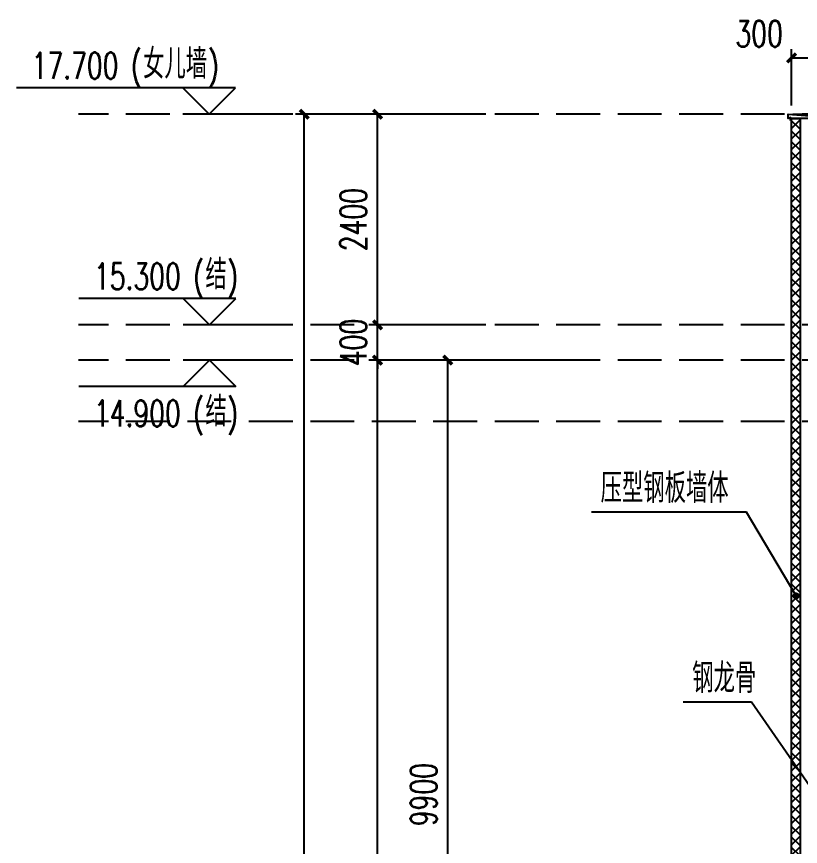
# Model space of a CAD drawing. Extents: x -1899985 to -450366, y 556196 to 2151267.
# Drawn here: x -1147370 to -1138445, y 577617 to 587070 of the extents above; entities that cross this region are included whole.
import ezdxf

# ---------------------------------------------------------------- set-up
doc = ezdxf.new("R2010")
doc.units = 0
doc.header["$LTSCALE"] = 1000
doc.header["$MEASUREMENT"] = 0
doc.linetypes.add('__DASH', pattern=[0.35, 0.25, -0.1])
doc.linetypes.add('DOTE', pattern=[2.42, 2, -0.2, 0.02, -0.2])
doc.layers.get('Defpoints').update_dxf_attribs({"color": 210})
for name, color, linetype in [('A-AXIS-D', 1, 'Continuous'), ('A-AXIS-DOTE', 14, 'DOTE'), ('A-AXIS-DP', 126, 'Continuous'), ('A-AXIS-SYMB', 3, 'Continuous'), ('A-LIN-V', 9, 'Continuous'), ('AS-COLN', 6, 'Continuous'), ('AS-WALL', 40, 'Continuous'), ('DIM_ELEV', 3, 'Continuous'), ('PUB_HATCH', 8, 'Continuous'), ('PUB_TEXT', 7, 'Continuous')]:
    doc.layers.add(name, color=color, linetype=linetype)
doc.styles.add('_TCH_DIM', font='SIMPLEX', dxfattribs={"bigfont": 'GBCBIG'})
doc.styles.add('_TCH_DIM_T3', font='SIMPLEX', dxfattribs={"width": 0.705882, "bigfont": 'GBCBIG'})
doc.dimstyles.new('_TCH_ARCH&&100', dxfattribs={"dimtxt": 297.5, "dimasz": 100, "dimexe": 100, "dimexo": 100, "dimgap": 126.25, "dimtad": 1, "dimdec": 0, "dimzin": 0, "dimdsep": 46, "dimtxsty": '_TCH_DIM_T3', "dimblk": 'ARCHTICK', "dimcen": 0.09, "dimclrt": 7, "dimazin": 2, "dimtfac": 1, "dimtdec": 0, "dimtix": 1, "dimtmove": 2, "dimatfit": 3, "dimfxl": 0, "dimtolj": 1, "dimtzin": 0, "dimarcsym": 0})

# ---------------------------------------------------------------- blocks, each defined once
blk = doc.blocks.new('G$C59B9C3A2')
at = {"layer": 'A-LIN-V'}
blk.add_lwpolyline([(79.4, -16.8), (-333.7, -16.8)], dxfattribs=at)
at = {"layer": 'AS-WALL'}
blk.add_lwpolyline([(-333.7, -38.1), (-333.7, -5.4), (-357.8, -16.8), (-357.8, 33.2), (79.4, 0), (79.4, -84.3)], dxfattribs=at)
blk = doc.blocks.new('w42342343')
at = {"layer": 'PUB_HATCH'}
h = blk.add_hatch(dxfattribs=at)
h.set_pattern_fill('多孔材料', color=256, scale=30, style=0)
h.set_pattern_definition([(45, (60, 0), (-60.000061, 60.000061), []), (135, (60, 0), (-60.000061, -60.000061), [])])
h.paths.add_polyline_path([(-1138445, 573427.5), (-1138445, 585907.5), (-1138545, 585907.5), (-1138545, 573427.5)])
at = {"layer": 'AS-WALL'}
for p, q in [((-1138545, 573427.5), (-1138545, 585907.5)), ((-1138545, 585907.5), (-1138445, 585907.5)), ((-1138445, 573427.5), (-1138445, 585907.5))]:
    blk.add_line(p, q, dxfattribs=at)
at = {"layer": 'A-LIN-V'}
blk.add_blockref('G$C59B9C3A2', (-1138225, 585924.3), dxfattribs=at)
blk = doc.blocks.new('_ArchTick')
at = {"color": 0, "linetype": 'ByBlock', "const_width": 0.4}
blk.add_lwpolyline([(-0.5, -0.5), (0.5, 0.5)], dxfattribs=at)
blk = doc.blocks.new('*D395')
at = {"layer": 'A-AXIS-DP', "color": 0, "lineweight": -2}
for p, q in [((-1141227, 583157.5), (-1142560.3, 583157.5)), ((-1142460.3, 573257.5), (-1142460.3, 583157.5)), ((-1141227, 573257.5), (-1142560.3, 573257.5))]:
    blk.add_line(p, q, dxfattribs=at)
at = {"layer": 'Defpoints', "color": 0}
for p in [(-1142460.3, 583157.5), (-1141127, 583157.5), (-1141127, 573257.5)]:
    blk.add_point(p, dxfattribs=at)
at = {"layer": 'A-AXIS-DP', "color": 0, "lineweight": -2, "xscale": 100, "yscale": 100, "zscale": 100}
for p, rotation in [((-1142460.3, 583157.5), 90), ((-1142460.3, 573257.5), 270)]:
    blk.add_blockref('_ArchTick', p, dxfattribs=dict(at, rotation=rotation))
at = {"layer": 'A-AXIS-DP', "color": 7, "insert": (-1142735.3, 578207.5), "char_height": 297.5, "attachment_point": 5, "rotation": 90, "style": '_TCH_DIM_T3'}
blk.add_mtext('\\A1;9900', dxfattribs=at)
blk = doc.blocks.new('*D396')
at = {"layer": 'A-AXIS-D', "color": 0, "lineweight": -2}
for p, q in [((-1142862, 585957.5), (-1144195.3, 585957.5)), ((-1144095.3, 567957.5), (-1144095.3, 585957.5)), ((-1142862, 567957.5), (-1144195.3, 567957.5))]:
    blk.add_line(p, q, dxfattribs=at)
at = {"layer": 'Defpoints', "color": 0}
for p in [(-1144095.3, 585957.5), (-1142762, 585957.5), (-1142762, 567957.5)]:
    blk.add_point(p, dxfattribs=at)
at = {"layer": 'A-AXIS-D', "color": 0, "lineweight": -2, "xscale": 100, "yscale": 100, "zscale": 100}
for p, rotation in [((-1144095.3, 585957.5), 90), ((-1144095.3, 567957.5), 270)]:
    blk.add_blockref('_ArchTick', p, dxfattribs=dict(at, rotation=rotation))
at = {"layer": 'A-AXIS-D', "color": 7, "insert": (-1144370.3, 576957.5), "char_height": 297.5, "attachment_point": 5, "rotation": 90, "style": '_TCH_DIM_T3'}
blk.add_mtext('\\A1;18000', dxfattribs=at)
blk = doc.blocks.new('*D398')
at = {"layer": 'A-AXIS-D', "color": 0, "lineweight": -2}
for p, q in [((-1142027, 583157.5), (-1143360.3, 583157.5)), ((-1143260.3, 568257.5), (-1143260.3, 583157.5)), ((-1142027, 568257.5), (-1143360.3, 568257.5))]:
    blk.add_line(p, q, dxfattribs=at)
at = {"layer": 'Defpoints', "color": 0}
for p in [(-1143260.3, 583157.5), (-1141927, 583157.5), (-1141927, 568257.5)]:
    blk.add_point(p, dxfattribs=at)
at = {"layer": 'A-AXIS-D', "color": 0, "lineweight": -2, "xscale": 100, "yscale": 100, "zscale": 100}
for p, rotation in [((-1143260.3, 583157.5), 90), ((-1143260.3, 568257.5), 270)]:
    blk.add_blockref('_ArchTick', p, dxfattribs=dict(at, rotation=rotation))
at = {"layer": 'A-AXIS-D', "color": 7, "insert": (-1143535.3, 575707.5), "char_height": 297.5, "attachment_point": 5, "rotation": 90, "style": '_TCH_DIM_T3'}
blk.add_mtext('\\A1;14900', dxfattribs=at)
blk = doc.blocks.new('*D399')
at = {"layer": 'A-AXIS-D', "color": 0, "lineweight": -2}
for p, q in [((-1143260.3, 583557.5), (-1143260.3, 583657.5)), ((-1142027, 583557.5), (-1143360.3, 583557.5)), ((-1143260.3, 583157.5), (-1143260.3, 583557.5)), ((-1142027, 583157.5), (-1143360.3, 583157.5)), ((-1143260.3, 583157.5), (-1143260.3, 583057.5))]:
    blk.add_line(p, q, dxfattribs=at)
at = {"layer": 'Defpoints', "color": 0}
for p in [(-1143260.3, 583557.5), (-1141927, 583557.5), (-1141927, 583157.5)]:
    blk.add_point(p, dxfattribs=at)
at = {"layer": 'A-AXIS-D', "color": 0, "lineweight": -2, "xscale": 100, "yscale": 100, "zscale": 100}
for p, rotation in [((-1143260.3, 583557.5), 270), ((-1143260.3, 583157.5), 90)]:
    blk.add_blockref('_ArchTick', p, dxfattribs=dict(at, rotation=rotation))
at = {"layer": 'A-AXIS-D', "color": 7, "insert": (-1143535.3, 583357.5), "char_height": 297.5, "attachment_point": 5, "rotation": 90, "style": '_TCH_DIM_T3'}
blk.add_mtext('\\A1;400', dxfattribs=at)
blk = doc.blocks.new('*D400')
at = {"layer": 'A-AXIS-D', "color": 0, "lineweight": -2}
for p, q in [((-1142027, 585957.5), (-1143360.3, 585957.5)), ((-1143260.3, 583557.5), (-1143260.3, 585957.5)), ((-1142027, 583557.5), (-1143360.3, 583557.5))]:
    blk.add_line(p, q, dxfattribs=at)
at = {"layer": 'Defpoints', "color": 0}
for p in [(-1143260.3, 585957.5), (-1141927, 585957.5), (-1141927, 583557.5)]:
    blk.add_point(p, dxfattribs=at)
at = {"layer": 'A-AXIS-D', "color": 0, "lineweight": -2, "xscale": 100, "yscale": 100, "zscale": 100}
for p, rotation in [((-1143260.3, 585957.5), 90), ((-1143260.3, 583557.5), 270)]:
    blk.add_blockref('_ArchTick', p, dxfattribs=dict(at, rotation=rotation))
at = {"layer": 'A-AXIS-D', "color": 7, "insert": (-1143535.3, 584757.5), "char_height": 297.5, "attachment_point": 5, "rotation": 90, "style": '_TCH_DIM_T3'}
blk.add_mtext('\\A1;2400', dxfattribs=at)
blk = doc.blocks.new('*D401')
at = {"layer": 'A-AXIS-DP', "color": 0, "lineweight": -2}
for p, q in [((-1138545, 586057.5), (-1138545, 586700)), ((-1138245, 586057.5), (-1138245, 586700)), ((-1138545, 586600), (-1138245, 586600))]:
    blk.add_line(p, q, dxfattribs=at)
at = {"layer": 'Defpoints', "color": 0}
for p in [(-1138245, 586600), (-1138545, 585957.5), (-1138245, 585957.5)]:
    blk.add_point(p, dxfattribs=at)
at = {"layer": 'A-AXIS-DP', "color": 0, "lineweight": -2, "xscale": 100, "yscale": 100, "zscale": 100, "rotation": 180}
blk.add_blockref('_ArchTick', (-1138545, 586600), dxfattribs=at)
at = {"layer": 'A-AXIS-DP', "color": 0, "lineweight": -2, "xscale": 100, "yscale": 100, "zscale": 100}
blk.add_blockref('_ArchTick', (-1138245, 586600), dxfattribs=at)
at = {"layer": 'A-AXIS-DP', "color": 7, "insert": (-1138915, 586875), "char_height": 297.5, "attachment_point": 5, "style": '_TCH_DIM_T3'}
blk.add_mtext('\\A1;300', dxfattribs=at)

msp = doc.modelspace()

# ---------------------------------------------------------------- linework, layer by layer
at = {"layer": 'A-AXIS-DOTE', "linetype": '__DASH', "ltscale": 2}
for p, q in [((-1044824.9, 585957.5), (-1146664.3, 585957.5)), ((-1044824.9, 583557.5), (-1146664.3, 583557.5)), ((-1044824.9, 583157.5), (-1146664.3, 583157.5)), ((-1044824.9, 582457.5), (-1146664.3, 582457.5))]:
    msp.add_line(p, q, dxfattribs=at)
at = {"layer": 'A-AXIS-SYMB'}
for p, q in [((-1139058.7, 581425.3), (-1140825.2, 581425.3)), ((-1138494.4, 580470.6), (-1139058.7, 581425.3)), ((-1139000.5, 579260.9), (-1139781.6, 579260.9)), ((-1138343.1, 578306.2), (-1139000.5, 579260.9))]:
    msp.add_line(p, q, dxfattribs=at)
at = {"layer": 'A-AXIS-SYMB', "const_width": 40}
msp.add_lwpolyline([(-1138484.2, 580453.4, 1), (-1138504.6, 580487.8, 1)], format="xyb", close=True, dxfattribs=at)
at = {"layer": 'A-LIN-V'}
msp.add_line((-1138532.2, 585957.5), (-1054736.2, 585957.5), dxfattribs=at)
at = {"layer": 'DIM_ELEV'}
for p, q in [((-1144876.3, 586257.5), (-1147370, 586257.5)), ((-1145176.3, 585957.5), (-1145476.3, 586257.5)), ((-1145176.3, 585957.5), (-1144876.3, 586257.5)), ((-1144476.3, 585957.5), (-1145476.3, 585957.5)), ((-1144872, 583857.5), (-1146660, 583857.5)), ((-1145172, 583557.5), (-1145472, 583857.5)), ((-1145172, 583557.5), (-1144872, 583857.5)), ((-1144472, 583557.5), (-1145472, 583557.5)), ((-1145172, 583157.5), (-1145472, 582857.5)), ((-1144472, 583157.5), (-1145472, 583157.5)), ((-1145172, 583157.5), (-1144872, 582857.5)), ((-1144872, 582857.5), (-1146660, 582857.5))]:
    msp.add_line(p, q, dxfattribs=at)

# ---------------------------------------------------------------- block references
at = {"layer": 'AS-COLN'}
msp.add_blockref('w42342343', (0, 0), dxfattribs=at)

# ---------------------------------------------------------------- texts
at = {"layer": 'PUB_TEXT', "style": '_TCH_DIM'}
for s, height, p in [('女儿墙', 337.59, (-1145930, 586362.5)), ('结', 337.6, (-1145220, 583962.5)), ('结', 337.6, (-1145220, 582402.5)), ('压型钢板墙体', 337.59, (-1140720.2, 581530.3)), ('钢龙骨', 337.59, (-1139676.6, 579365.9))]:
    msp.add_text(s, height=height, dxfattribs=at).set_placement(p)
at = {"layer": 'PUB_TEXT', "style": '_TCH_DIM', "width": 0.705882}
for s, p in [('17.700', (-1147200, 586362.5)), ('(', (-1146070, 586362.5)), (')', (-1145192.8, 586362.5)), ('(', (-1145360, 583962.5)), (')', (-1144974.3, 583962.5)), ('15.300', (-1146490, 583962.5)), ('14.900', (-1146490, 582402.5)), ('(', (-1145360, 582402.5)), (')', (-1144974.3, 582402.5))]:
    msp.add_text(s, height=297.5, dxfattribs=at).set_placement(p)

# ---------------------------------------------------------------- dimensions: what is measured, and where the dimension line sits
at = {"layer": 'A-AXIS-D'}
for p1, p2, picture, middle in [((-1142762, 567957.5), (-1142762, 585957.5), '*D396', (-1144370.3, 576957.5)), ((-1141927, 583557.5), (-1141927, 585957.5), '*D400', (-1143535.3, 584757.5)), ((-1141927, 583157.5), (-1141927, 583557.5), '*D399', (-1143535.3, 583357.5)), ((-1141927, 568257.5), (-1141927, 583157.5), '*D398', (-1143535.3, 575707.5))]:
    dim = msp.add_aligned_dim(p1=p1, p2=p2, distance=1333.3, dimstyle='_TCH_ARCH&&100', dxfattribs=at)
    dim.commit()
    dim.dimension.update_dxf_attribs({"geometry": picture, "text_midpoint": middle})
at = {"layer": 'A-AXIS-DP'}
dim = msp.add_linear_dim(base=(-1138245, 586600), p1=(-1138545, 585957.5), p2=(-1138245, 585957.5), angle=0, dimstyle='_TCH_ARCH&&100', dxfattribs=at)
dim.commit()
dim.dimension.update_dxf_attribs({"geometry": '*D401', "text_midpoint": (-1138915, 586875), "dimtype": 129})
dim = msp.add_aligned_dim(p1=(-1141127, 573257.5), p2=(-1141127, 583157.5), distance=1333.3, dimstyle='_TCH_ARCH&&100', dxfattribs=at)
dim.commit()
dim.dimension.update_dxf_attribs({"geometry": '*D395', "text_midpoint": (-1142735.3, 578207.5)})

doc.saveas('drawing.dxf')
